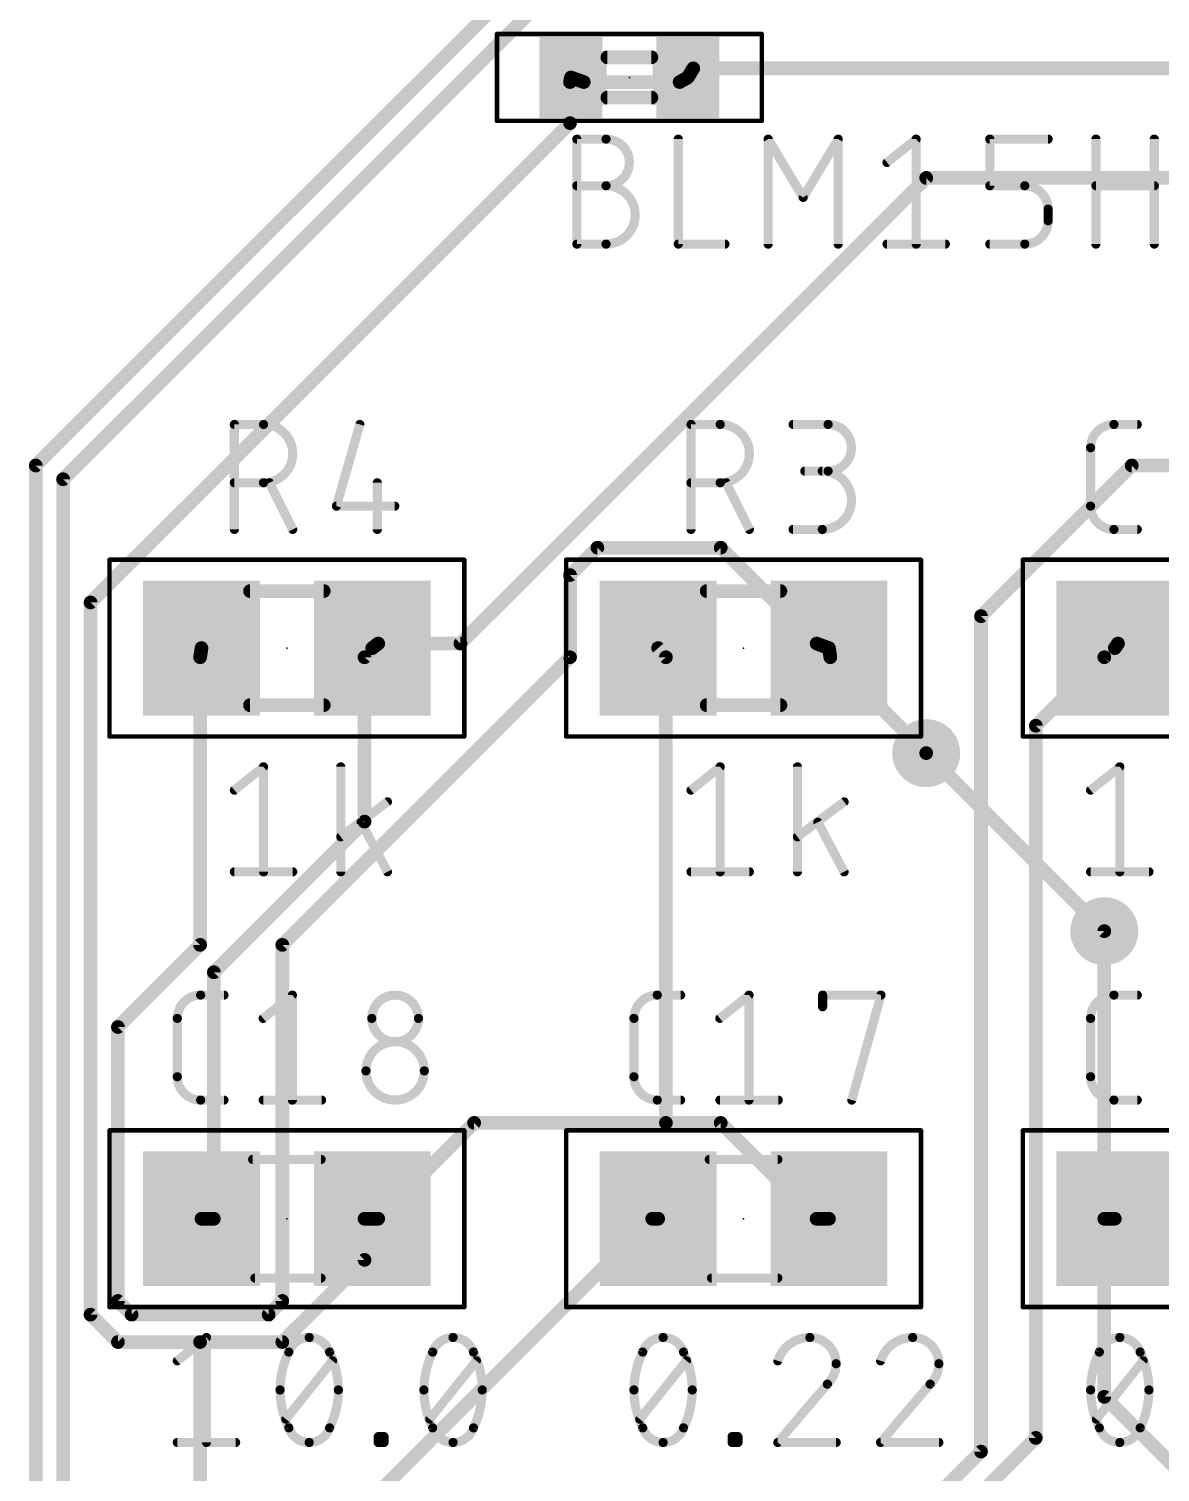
# Model space of a CAD drawing. Extents: x 0 to 100, y 0 to 80.
# Drawn here: x 21.26 to 33.84, y 50.52 to 66.58 of the extents above; entities that cross this region are included whole.
import ezdxf

# ---------------------------------------------------------------- set-up
doc = ezdxf.new("R2010")
doc.units = 0
for name, color, linetype in [('1', 22, 'CONTINUOUS'), ('16', 175, 'CONTINUOUS'), ('18', 82, 'CONTINUOUS'), ('23', 7, 'CONTINUOUS'), ('25', 253, 'CONTINUOUS'), ('27', 253, 'CONTINUOUS'), ('39', 22, 'CONTINUOUS'), ('51', 253, 'CONTINUOUS')]:
    doc.layers.add(name, color=color, linetype=linetype)

# ---------------------------------------------------------------- blocks, each defined once
blk = doc.blocks.new('RECT')
blk.add_solid([(-0.5, -0.5), (0.5, -0.5), (-0.5, 0.5), (0.5, 0.5)])
blk = doc.blocks.new('ROUNDV')
at = {"const_width": 0.5}
blk.add_lwpolyline([(0, -0.25, 1), (0, 0.25, 1), (0, -0.25)], format="xyb", dxfattribs=at)

msp = doc.modelspace()

# ---------------------------------------------------------------- linework, layer by layer
at = {"layer": '1', "const_width": 0.1524}
for points in [[(30.6324, 71.0184), (21.336, 61.722)], [(27.1272, 67.056), (21.6408, 61.5696)], [(28.6512, 66.1416), (28.59, 66.04)], [(42.672, 66.1416), (28.6512, 66.1416)], [(27.2796, 65.9892), (27.29, 66.04)], [(27.2796, 65.532), (27.2796, 65.9892)], [(27.432, 65.9892), (27.29, 66.04)], [(28.4988, 65.9892), (27.432, 65.9892)], [(28.4988, 65.9892), (28.59, 66.04)], [(21.9456, 60.198), (27.2796, 65.532)], [(31.242, 64.9224), (26.0604, 59.7408)], [(43.8912, 64.9224), (31.242, 64.9224)], [(21.336, 61.722), (21.336, 21.1836)], [(31.8516, 60.0456), (33.528, 61.722)], [(33.528, 61.722), (43.2816, 61.722)], [(21.6408, 61.5696), (21.6408, 42.9768)], [(27.5844, 60.8076), (27.2796, 60.5028)], [(28.956, 60.8076), (27.5844, 60.8076)], [(30.0228, 59.7408), (28.956, 60.8076)], [(33.3756, 59.7408), (34.4424, 60.8076)], [(27.2796, 60.5028), (27.2796, 59.5884)], [(21.9456, 52.2732), (21.9456, 60.198)], [(31.8516, 50.7492), (31.8516, 60.0456)], [(23.1648, 59.5884), (23.18, 59.69)], [(24.9936, 59.5884), (25.08, 59.69)], [(25.146, 59.7408), (25.08, 59.69)], [(26.0604, 59.7408), (25.146, 59.7408)], [(28.3464, 59.5884), (28.26, 59.69)], [(30.0228, 59.7408), (30.16, 59.69)], [(30.1752, 59.5884), (30.16, 59.69)], [(33.2232, 59.5884), (33.34, 59.69)], [(33.3756, 59.7408), (33.34, 59.69)], [(23.1648, 56.388), (23.1648, 59.5884)], [(27.2796, 59.5884), (24.0792, 56.388)], [(24.9936, 59.5884), (24.9936, 57.7596)], [(28.3464, 54.4068), (28.3464, 59.5884)], [(30.1752, 59.5884), (31.242, 58.5216)], [(33.2232, 59.5884), (32.4612, 58.8264)], [(32.4612, 58.8264), (32.4612, 50.9016)], [(24.9936, 57.7596), (23.3172, 56.0832)], [(33.2232, 56.5404), (33.2232, 53.34)], [(22.2504, 55.4736), (23.1648, 56.388)], [(24.0792, 56.388), (24.0792, 52.4256)], [(23.3172, 56.0832), (23.3172, 53.34)], [(22.2504, 52.4256), (22.2504, 55.4736)], [(25.146, 53.34), (26.2128, 54.4068)], [(26.2128, 54.4068), (28.3464, 54.4068)], [(28.3464, 54.4068), (28.956, 54.4068)], [(28.956, 54.4068), (30.0228, 53.34)], [(23.3172, 53.34), (23.18, 53.34)], [(24.9936, 53.34), (24.9936, 52.8828)], [(24.9936, 53.34), (25.08, 53.34)], [(25.146, 53.34), (25.08, 53.34)], [(28.194, 53.34), (25.146, 50.292)], [(28.194, 53.34), (28.26, 53.34)], [(30.0228, 53.34), (30.16, 53.34)], [(33.2232, 53.34), (33.34, 53.34)], [(24.9936, 52.8828), (24.0792, 51.9684)], [(22.4028, 52.2732), (22.2504, 52.4256)], [(24.0792, 52.4256), (23.9268, 52.2732)], [(22.2504, 51.9684), (21.9456, 52.2732)], [(23.9268, 52.2732), (22.4028, 52.2732)], [(23.1648, 51.9684), (22.2504, 51.9684)], [(24.0792, 51.9684), (23.1648, 51.9684)], [(23.1648, 51.9684), (23.1648, 43.2816)], [(32.4612, 50.9016), (29.5656, 48.006)], [(26.0604, 44.958), (31.8516, 50.7492)]]:
    msp.add_lwpolyline(points, dxfattribs=at)
at = {"layer": '1', "const_width": 0.0762}
for points in [[(28.6512, 66.1797, 1), (28.6512, 66.1035)], [(28.6838, 66.1219, 1), (28.6186, 66.1613)], [(27.3177, 65.9892, 1), (27.2415, 65.9892)], [(27.2423, 65.9968, 1), (27.3169, 65.9816)], [(27.3028, 66.0759, 1), (27.2772, 66.0041)], [(27.3273, 66.0324, 1), (27.2527, 66.0476)], [(27.432, 66.0273, 1), (27.432, 65.9511)], [(27.4192, 65.9533, 1), (27.4448, 66.0251)], [(28.4803, 66.0225, 1), (28.5173, 65.9559)], [(28.4988, 65.9511, 1), (28.4988, 66.0273)], [(28.5574, 66.0597, 1), (28.6226, 66.0203)], [(28.6085, 66.0067, 1), (28.5715, 66.0733)], [(27.2415, 65.532, 1), (27.3177, 65.532)], [(27.3065, 65.5051, 1), (27.2527, 65.5589)], [(31.242, 64.9605, 1), (31.242, 64.8843)], [(31.2689, 64.8955, 1), (31.2151, 64.9493)], [(21.3741, 61.722, 1), (21.2979, 61.722)], [(21.3091, 61.7489, 1), (21.3629, 61.6951)], [(33.528, 61.7601, 1), (33.528, 61.6839)], [(33.5549, 61.6951, 1), (33.5011, 61.7489)], [(21.6789, 61.5696, 1), (21.6027, 61.5696)], [(21.6139, 61.5965, 1), (21.6677, 61.5427)], [(27.5844, 60.8457, 1), (27.5844, 60.7695)], [(27.6113, 60.7807, 1), (27.5575, 60.8345)], [(28.9829, 60.8345, 1), (28.9291, 60.7807)], [(28.956, 60.7695, 1), (28.956, 60.8457)], [(27.3177, 60.5028, 1), (27.2415, 60.5028)], [(27.2527, 60.5297, 1), (27.3065, 60.4759)], [(21.9837, 60.198, 1), (21.9075, 60.198)], [(21.9187, 60.2249, 1), (21.9725, 60.1711)], [(31.8897, 60.0456, 1), (31.8135, 60.0456)], [(31.8247, 60.0725, 1), (31.8785, 60.0187)], [(23.2177, 59.6844, 1), (23.1423, 59.6956)], [(25.0568, 59.7202, 1), (25.1032, 59.6598)], [(25.109, 59.6653, 1), (25.051, 59.7147)], [(25.146, 59.7789, 1), (25.146, 59.7027)], [(25.1692, 59.7106, 1), (25.1228, 59.771)], [(26.0335, 59.7677, 1), (26.0873, 59.7139)], [(26.0604, 59.7027, 1), (26.0604, 59.7789)], [(28.289, 59.7147, 1), (28.231, 59.6653)], [(30.036, 59.7765, 1), (30.0096, 59.7051)], [(29.9959, 59.7139, 1), (30.0497, 59.7677)], [(30.1977, 59.6956, 1), (30.1223, 59.6844)], [(30.1468, 59.6543, 1), (30.1732, 59.7257)], [(33.3088, 59.7119, 1), (33.3712, 59.6681)], [(33.365, 59.6613, 1), (33.315, 59.7187)], [(33.3487, 59.7677, 1), (33.4025, 59.7139)], [(33.4068, 59.7189, 1), (33.3444, 59.7627)], [(23.2029, 59.5884, 1), (23.1267, 59.5884)], [(23.1271, 59.594, 1), (23.2025, 59.5828)], [(25.0317, 59.5884, 1), (24.9555, 59.5884)], [(24.9646, 59.6131, 1), (25.0226, 59.5637)], [(27.2415, 59.5884, 1), (27.3177, 59.5884)], [(27.3065, 59.5615, 1), (27.2527, 59.6153)], [(28.3845, 59.5884, 1), (28.3083, 59.5884)], [(28.3174, 59.5637, 1), (28.3754, 59.6131)], [(30.2021, 59.6153, 1), (30.1483, 59.5615)], [(30.1375, 59.5828, 1), (30.2129, 59.594)], [(33.1982, 59.6171, 1), (33.2482, 59.5597)], [(33.2501, 59.5615, 1), (33.1963, 59.6153)], [(32.4993, 58.8264, 1), (32.4231, 58.8264)], [(32.4343, 58.8533, 1), (32.4881, 58.7995)], [(31.2151, 58.4947, 1), (31.2689, 58.5485)], [(25.0205, 57.7327, 1), (24.9667, 57.7865)], [(24.9555, 57.7596, 1), (25.0317, 57.7596)], [(33.2613, 56.5404, 1), (33.1851, 56.5404)], [(23.1267, 56.388, 1), (23.2029, 56.388)], [(23.1917, 56.3611, 1), (23.1379, 56.4149)], [(24.1173, 56.388, 1), (24.0411, 56.388)], [(24.0523, 56.4149, 1), (24.1061, 56.3611)], [(23.3553, 56.0832, 1), (23.2791, 56.0832)], [(23.2903, 56.1101, 1), (23.3441, 56.0563)], [(22.2885, 55.4736, 1), (22.2123, 55.4736)], [(22.2235, 55.5005, 1), (22.2773, 55.4467)], [(26.2128, 54.4449, 1), (26.2128, 54.3687)], [(26.2397, 54.3799, 1), (26.1859, 54.4337)], [(28.3464, 54.4449, 1), (28.3464, 54.3687)], [(28.3083, 54.4068, 1), (28.3845, 54.4068)], [(28.3464, 54.3687, 1), (28.3464, 54.4449)], [(28.9829, 54.4337, 1), (28.9291, 54.3799)], [(28.956, 54.3687, 1), (28.956, 54.4449)], [(23.18, 53.3781, 1), (23.18, 53.3019)], [(23.2791, 53.34, 1), (23.3553, 53.34)], [(23.3172, 53.3019, 1), (23.3172, 53.3781)], [(25.0317, 53.34, 1), (24.9555, 53.34)], [(24.9936, 53.3781, 1), (24.9936, 53.3019)], [(25.08, 53.3781, 1), (25.08, 53.3019)], [(25.08, 53.3019, 1), (25.08, 53.3781)], [(25.1191, 53.3669, 1), (25.1729, 53.3131)], [(25.146, 53.3019, 1), (25.146, 53.3781)], [(28.194, 53.3781, 1), (28.194, 53.3019)], [(28.2209, 53.3131, 1), (28.1671, 53.3669)], [(28.26, 53.3019, 1), (28.26, 53.3781)], [(30.0228, 53.3781, 1), (30.0228, 53.3019)], [(29.9959, 53.3131, 1), (30.0497, 53.3669)], [(30.16, 53.3019, 1), (30.16, 53.3781)], [(33.2232, 53.3781, 1), (33.2232, 53.3019)], [(33.1851, 53.34, 1), (33.2613, 53.34)], [(33.34, 53.3019, 1), (33.34, 53.3781)], [(24.9555, 52.8828, 1), (25.0317, 52.8828)], [(25.0205, 52.8559, 1), (24.9667, 52.9097)], [(22.2123, 52.4256, 1), (22.2885, 52.4256)], [(22.2773, 52.4525, 1), (22.2235, 52.3987)], [(24.0411, 52.4256, 1), (24.1173, 52.4256)], [(24.1061, 52.3987, 1), (24.0523, 52.4525)], [(21.9075, 52.2732, 1), (21.9837, 52.2732)], [(21.9725, 52.3001, 1), (21.9187, 52.2463)], [(22.4028, 52.3113, 1), (22.4028, 52.2351)], [(22.3759, 52.2463, 1), (22.4297, 52.3001)], [(23.8999, 52.3001, 1), (23.9537, 52.2463)], [(23.9268, 52.2351, 1), (23.9268, 52.3113)], [(22.2504, 52.0065, 1), (22.2504, 51.9303)], [(23.1648, 52.0065, 1), (23.1648, 51.9303)], [(23.2029, 51.9684, 1), (23.1267, 51.9684)], [(23.1648, 51.9303, 1), (23.1648, 52.0065)], [(24.0792, 51.9303, 1), (24.0792, 52.0065)], [(22.2235, 51.9415, 1), (22.2773, 51.9953)], [(24.0523, 51.9953, 1), (24.1061, 51.9415)], [(32.4231, 50.9016, 1), (32.4993, 50.9016)], [(32.4881, 50.8747, 1), (32.4343, 50.9285)], [(31.8135, 50.7492, 1), (31.8897, 50.7492)], [(31.8785, 50.7223, 1), (31.8247, 50.7761)]]:
    msp.add_lwpolyline(points, format="xyb", dxfattribs=at)
at = {"layer": '16', "const_width": 0.1524}
for points in [[(31.242, 58.5216), (33.2232, 56.5404)], [(33.2232, 56.5404), (33.2232, 51.3588)], [(33.2232, 51.3588), (41.4528, 43.1292)]]:
    msp.add_lwpolyline(points, dxfattribs=at)
at = {"layer": '16', "const_width": 0.0762}
for points in [[(31.2689, 58.5485, 1), (31.2151, 58.4947)], [(33.2613, 56.5404, 1), (33.1851, 56.5404)], [(33.1963, 56.5135, 1), (33.2501, 56.5673)], [(33.1851, 51.3588, 1), (33.2613, 51.3588)], [(33.2501, 51.3857, 1), (33.1963, 51.3319)]]:
    msp.add_lwpolyline(points, format="xyb", dxfattribs=at)
at = {"layer": '23'}
for p in [(27.94, 66.04), (24.13, 59.69), (29.21, 59.69), (24.13, 53.34), (29.21, 53.34)]:
    msp.add_point(p, dxfattribs=at)
at = {"layer": '25', "const_width": 0.1016}
for points in [[(23.5458, 61.0108), (23.5458, 62.1792)], [(23.5458, 62.1792), (23.8704, 62.1792)], [(24.9411, 62.1792), (24.6814, 61.2704)], [(28.6258, 61.0108), (28.6258, 62.1792)], [(28.6258, 62.1792), (28.9504, 62.1792)], [(29.7614, 62.1792), (30.1509, 62.1792)], [(33.3304, 62.1792), (33.5901, 62.1792)], [(33.0708, 61.2704), (33.0708, 61.9196)], [(30.1509, 61.6599), (29.8913, 61.6599)], [(23.8704, 61.5301), (23.5458, 61.5301)], [(24.1949, 61.0108), (23.9353, 61.5301)], [(25.1358, 61.5301), (25.1358, 61.0108)], [(28.9504, 61.5301), (28.6258, 61.5301)], [(29.2749, 61.0108), (29.0153, 61.5301)], [(24.6814, 61.2704), (25.3305, 61.2704)], [(29.7614, 61.0108), (30.086, 61.0108)], [(33.5901, 61.0108), (33.3304, 61.0108)], [(23.1704, 55.8292), (23.4301, 55.8292)], [(23.8666, 55.5696), (24.1912, 55.8292)], [(24.1912, 55.8292), (24.1912, 54.6608)], [(28.2504, 55.8292), (28.5101, 55.8292)], [(28.9466, 55.5696), (29.2712, 55.8292)], [(29.2712, 55.8292), (29.2712, 54.6608)], [(30.0896, 55.6994), (30.0896, 55.8292)], [(30.0896, 55.8292), (30.7387, 55.8292)], [(30.7387, 55.8292), (30.4142, 54.6608)], [(33.3304, 55.8292), (33.5901, 55.8292)], [(22.9108, 54.9204), (22.9108, 55.5696)], [(27.9908, 54.9204), (27.9908, 55.5696)], [(33.0708, 54.9204), (33.0708, 55.5696)], [(23.4301, 54.6608), (23.1704, 54.6608)], [(23.8666, 54.6608), (24.5157, 54.6608)], [(28.5101, 54.6608), (28.2504, 54.6608)], [(28.9466, 54.6608), (29.5957, 54.6608)], [(33.5901, 54.6608), (33.3304, 54.6608)]]:
    msp.add_lwpolyline(points, dxfattribs=at)
at = {"layer": '25'}
for points, const_width in [([(23.5712, 62.1792, 1), (23.5204, 62.1792)], 0.0508), ([(23.5458, 62.2046, 1), (23.5458, 62.1538)], 0.0508), ([(23.8704, 61.5301, 1), (23.8704, 62.1792)], 0.1016), ([(23.8704, 62.2046, 1), (23.8704, 62.1538)], 0.0508), ([(23.8704, 62.1538, 1), (23.8704, 62.2046)], 0.0508), ([(24.9655, 62.1722, 1), (24.9167, 62.1862)], 0.0508), ([(28.6512, 62.1792, 1), (28.6004, 62.1792)], 0.0508), ([(28.6258, 62.2046, 1), (28.6258, 62.1538)], 0.0508), ([(28.9504, 61.5301, 1), (28.9504, 62.1792)], 0.1016), ([(28.9504, 62.2046, 1), (28.9504, 62.1538)], 0.0508), ([(28.9504, 62.1538, 1), (28.9504, 62.2046)], 0.0508), ([(29.7614, 62.2046, 1), (29.7614, 62.1538)], 0.0508), ([(30.1509, 61.6599, 1), (30.1509, 62.1792)], 0.1016), ([(30.1509, 62.2046, 1), (30.1509, 62.1538)], 0.0508), ([(30.1509, 62.1538, 1), (30.1509, 62.2046)], 0.0508), ([(33.3304, 62.1792, 0.4142), (33.0708, 61.9196)], 0.1016), ([(33.3304, 62.2046, 1), (33.3304, 62.1538)], 0.0508), ([(33.3304, 62.1538, 1), (33.3304, 62.2046)], 0.0508), ([(33.5901, 62.1538, 1), (33.5901, 62.2046)], 0.0508), ([(33.0962, 61.9196, 1), (33.0454, 61.9196)], 0.0508), ([(33.0454, 61.9196, 1), (33.0962, 61.9196)], 0.0508), ([(29.8913, 61.6853, 1), (29.8913, 61.6345)], 0.0508), ([(30.086, 61.0108, 1), (30.086, 61.6599)], 0.1016), ([(30.086, 61.6853, 1), (30.086, 61.6345)], 0.0508), ([(30.1509, 61.6853, 1), (30.1509, 61.6345)], 0.0508), ([(30.1509, 61.6345, 1), (30.1509, 61.6853)], 0.0508), ([(23.5458, 61.5555, 1), (23.5458, 61.5047)], 0.0508), ([(23.8704, 61.5555, 1), (23.8704, 61.5047)], 0.0508), ([(23.8704, 61.5047, 1), (23.8704, 61.5555)], 0.0508), ([(23.958, 61.5414, 1), (23.9125, 61.5187)], 0.0508), ([(25.1612, 61.5301, 1), (25.1104, 61.5301)], 0.0508), ([(28.6258, 61.5555, 1), (28.6258, 61.5047)], 0.0508), ([(28.9504, 61.5555, 1), (28.9504, 61.5047)], 0.0508), ([(28.9504, 61.5047, 1), (28.9504, 61.5555)], 0.0508), ([(29.038, 61.5414, 1), (28.9925, 61.5187)], 0.0508), ([(24.6814, 61.2958, 1), (24.6814, 61.245)], 0.0508), ([(24.657, 61.2774, 1), (24.7059, 61.2635)], 0.0508), ([(25.3305, 61.245, 1), (25.3305, 61.2958)], 0.0508), ([(33.0708, 61.2704, 0.4142), (33.3304, 61.0108)], 0.1016), ([(33.0962, 61.2704, 1), (33.0454, 61.2704)], 0.0508), ([(33.0454, 61.2704, 1), (33.0962, 61.2704)], 0.0508), ([(23.5204, 61.0108, 1), (23.5712, 61.0108)], 0.0508), ([(24.1722, 60.9994, 1), (24.2176, 61.0222)], 0.0508), ([(25.1104, 61.0108, 1), (25.1612, 61.0108)], 0.0508), ([(28.6004, 61.0108, 1), (28.6512, 61.0108)], 0.0508), ([(29.2522, 60.9994, 1), (29.2976, 61.0222)], 0.0508), ([(29.7614, 61.0362, 1), (29.7614, 60.9854)], 0.0508), ([(30.086, 61.0362, 1), (30.086, 60.9854)], 0.0508), ([(30.086, 60.9854, 1), (30.086, 61.0362)], 0.0508), ([(33.3304, 61.0362, 1), (33.3304, 60.9854)], 0.0508), ([(33.3304, 60.9854, 1), (33.3304, 61.0362)], 0.0508), ([(33.5901, 60.9854, 1), (33.5901, 61.0362)], 0.0508), ([(23.1704, 55.8292, 0.4142), (22.9108, 55.5696)], 0.1016), ([(23.1704, 55.8546, 1), (23.1704, 55.8038)], 0.0508), ([(23.1704, 55.8038, 1), (23.1704, 55.8546)], 0.0508), ([(23.4301, 55.8038, 1), (23.4301, 55.8546)], 0.0508), ([(24.2166, 55.8292, 1), (24.1658, 55.8292)], 0.0508), ([(24.207, 55.8094, 1), (24.1753, 55.849)], 0.0508), ([(25.5938, 55.5696, 1), (25.0745, 55.5696)], 0.1016), ([(28.2504, 55.8292, 0.4142), (27.9908, 55.5696)], 0.1016), ([(28.2504, 55.8546, 1), (28.2504, 55.8038)], 0.0508), ([(28.2504, 55.8038, 1), (28.2504, 55.8546)], 0.0508), ([(28.5101, 55.8038, 1), (28.5101, 55.8546)], 0.0508), ([(29.2966, 55.8292, 1), (29.2458, 55.8292)], 0.0508), ([(29.287, 55.8094, 1), (29.2553, 55.849)], 0.0508), ([(30.115, 55.8292, 1), (30.0642, 55.8292)], 0.0508), ([(30.0896, 55.8546, 1), (30.0896, 55.8038)], 0.0508), ([(30.7632, 55.8224, 1), (30.7143, 55.836)], 0.0508), ([(30.7387, 55.8038, 1), (30.7387, 55.8546)], 0.0508), ([(33.3304, 55.8292, 0.4142), (33.0708, 55.5696)], 0.1016), ([(33.3304, 55.8546, 1), (33.3304, 55.8038)], 0.0508), ([(33.3304, 55.8038, 1), (33.3304, 55.8546)], 0.0508), ([(33.5901, 55.8038, 1), (33.5901, 55.8546)], 0.0508), ([(22.9362, 55.5696, 1), (22.8854, 55.5696)], 0.0508), ([(22.8854, 55.5696, 1), (22.9362, 55.5696)], 0.0508), ([(23.8508, 55.5894, 1), (23.8825, 55.5497)], 0.0508), ([(25.0745, 55.5696, 1), (25.5938, 55.5696)], 0.1016), ([(25.0999, 55.5696, 1), (25.0491, 55.5696)], 0.0508), ([(25.0491, 55.5696, 1), (25.0999, 55.5696)], 0.0508), ([(25.6192, 55.5696, 1), (25.5684, 55.5696)], 0.0508), ([(25.5684, 55.5696, 1), (25.6192, 55.5696)], 0.0508), ([(28.0162, 55.5696, 1), (27.9654, 55.5696)], 0.0508), ([(27.9654, 55.5696, 1), (28.0162, 55.5696)], 0.0508), ([(28.9308, 55.5894, 1), (28.9625, 55.5497)], 0.0508), ([(30.0642, 55.6994, 1), (30.115, 55.6994)], 0.0508), ([(33.0962, 55.5696, 1), (33.0454, 55.5696)], 0.0508), ([(33.0454, 55.5696, 1), (33.0962, 55.5696)], 0.0508), ([(25.6587, 54.9854, 1), (25.0096, 54.9854)], 0.1016), ([(22.9108, 54.9204, 0.4142), (23.1704, 54.6608)], 0.1016), ([(22.9362, 54.9204, 1), (22.8854, 54.9204)], 0.0508), ([(22.8854, 54.9204, 1), (22.9362, 54.9204)], 0.0508), ([(25.0096, 54.9854, 1), (25.6587, 54.9854)], 0.1016), ([(25.035, 54.9854, 1), (24.9842, 54.9854)], 0.0508), ([(24.9842, 54.9854, 1), (25.035, 54.9854)], 0.0508), ([(25.6841, 54.9854, 1), (25.6333, 54.9854)], 0.0508), ([(25.6333, 54.9854, 1), (25.6841, 54.9854)], 0.0508), ([(27.9908, 54.9204, 0.4142), (28.2504, 54.6608)], 0.1016), ([(28.0162, 54.9204, 1), (27.9654, 54.9204)], 0.0508), ([(27.9654, 54.9204, 1), (28.0162, 54.9204)], 0.0508), ([(33.0708, 54.9204, 0.4142), (33.3304, 54.6608)], 0.1016), ([(33.0962, 54.9204, 1), (33.0454, 54.9204)], 0.0508), ([(33.0454, 54.9204, 1), (33.0962, 54.9204)], 0.0508), ([(23.1704, 54.6862, 1), (23.1704, 54.6354)], 0.0508), ([(23.1704, 54.6354, 1), (23.1704, 54.6862)], 0.0508), ([(23.4301, 54.6354, 1), (23.4301, 54.6862)], 0.0508), ([(23.8666, 54.6862, 1), (23.8666, 54.6354)], 0.0508), ([(24.1658, 54.6608, 1), (24.2166, 54.6608)], 0.0508), ([(24.5157, 54.6354, 1), (24.5157, 54.6862)], 0.0508), ([(28.2504, 54.6862, 1), (28.2504, 54.6354)], 0.0508), ([(28.2504, 54.6354, 1), (28.2504, 54.6862)], 0.0508), ([(28.5101, 54.6354, 1), (28.5101, 54.6862)], 0.0508), ([(28.9466, 54.6862, 1), (28.9466, 54.6354)], 0.0508), ([(29.2458, 54.6608, 1), (29.2966, 54.6608)], 0.0508), ([(29.5957, 54.6354, 1), (29.5957, 54.6862)], 0.0508), ([(30.3897, 54.6676, 1), (30.4386, 54.654)], 0.0508), ([(33.3304, 54.6862, 1), (33.3304, 54.6354)], 0.0508), ([(33.3304, 54.6354, 1), (33.3304, 54.6862)], 0.0508), ([(33.5901, 54.6354, 1), (33.5901, 54.6862)], 0.0508)]:
    msp.add_lwpolyline(points, format="xyb", dxfattribs=dict(at, const_width=const_width))
at = {"layer": '27', "const_width": 0.1016}
for points in [[(27.3558, 64.1858), (27.3558, 65.3542)], [(27.3558, 65.3542), (27.6804, 65.3542)], [(28.4841, 65.3542), (28.4841, 64.1858)], [(29.4838, 64.1858), (29.4838, 65.3542)], [(29.4838, 65.3542), (29.8732, 64.7051)], [(29.8732, 64.7051), (30.2627, 65.3542)], [(30.2627, 65.3542), (30.2627, 64.1858)], [(30.806, 65.0946), (31.1305, 65.3542)], [(31.1305, 65.3542), (31.1305, 64.1858)], [(31.949, 64.8349), (31.949, 65.3542)], [(31.949, 65.3542), (32.5981, 65.3542)], [(33.1301, 64.1858), (33.1301, 65.3542)], [(33.7792, 65.3542), (33.7792, 64.1858)], [(27.3558, 64.8349), (27.6804, 64.8349)], [(32.3384, 64.8349), (31.949, 64.8349)], [(33.1301, 64.8349), (33.7792, 64.8349)], [(32.5981, 64.4454), (32.5981, 64.5753)], [(27.6804, 64.1858), (27.3558, 64.1858)], [(28.4841, 64.1858), (29.0034, 64.1858)], [(30.806, 64.1858), (31.4551, 64.1858)], [(31.949, 64.1858), (32.3384, 64.1858)], [(23.5458, 58.1096), (23.8704, 58.3692)], [(23.8704, 58.3692), (23.8704, 57.2008)], [(24.7292, 57.2008), (24.7292, 58.3692)], [(28.6258, 58.1096), (28.9504, 58.3692)], [(28.9504, 58.3692), (28.9504, 57.2008)], [(29.8092, 57.2008), (29.8092, 58.3692)], [(33.0708, 58.1096), (33.3954, 58.3692)], [(33.3954, 58.3692), (33.3954, 57.2008)], [(25.2484, 57.9797), (24.7292, 57.5903)], [(30.3284, 57.9797), (29.8092, 57.5903)], [(25.2484, 57.2008), (24.9563, 57.7525)], [(30.3284, 57.2008), (30.0363, 57.7525)], [(23.5458, 57.2008), (24.1949, 57.2008)], [(28.6258, 57.2008), (29.2749, 57.2008)], [(33.0708, 57.2008), (33.7199, 57.2008)], [(22.9108, 51.7596), (23.2354, 52.0192)], [(23.2354, 52.0192), (23.2354, 50.8508)], [(24.1187, 51.1104), (24.638, 51.7596)], [(25.7189, 51.1104), (26.2382, 51.7596)], [(28.0557, 51.1104), (28.575, 51.7596)], [(33.1357, 51.1104), (33.655, 51.7596)], [(30.1427, 51.4999), (29.591, 50.8508)], [(31.2857, 51.4999), (30.734, 50.8508)], [(25.146, 50.8508), (25.146, 50.9157)], [(25.146, 50.9157), (25.2109, 50.9157)], [(25.2109, 50.9157), (25.2109, 50.8508)], [(29.083, 50.8508), (29.083, 50.9157)], [(29.083, 50.9157), (29.1479, 50.9157)], [(29.1479, 50.9157), (29.1479, 50.8508)], [(22.9108, 50.8508), (23.5599, 50.8508)], [(25.2109, 50.8508), (25.146, 50.8508)], [(29.1479, 50.8508), (29.083, 50.8508)], [(29.591, 50.8508), (30.2401, 50.8508)], [(30.734, 50.8508), (31.3831, 50.8508)]]:
    msp.add_lwpolyline(points, dxfattribs=at)
at = {"layer": '27'}
for points, const_width in [([(27.3812, 65.3542, 1), (27.3304, 65.3542)], 0.0508), ([(27.3558, 65.3796, 1), (27.3558, 65.3288)], 0.0508), ([(27.6804, 64.8349, 1), (27.6804, 65.3542)], 0.1016), ([(27.6804, 65.3796, 1), (27.6804, 65.3288)], 0.0508), ([(27.6804, 65.3288, 1), (27.6804, 65.3796)], 0.0508), ([(28.5095, 65.3542, 1), (28.4587, 65.3542)], 0.0508), ([(29.5092, 65.3542, 1), (29.4584, 65.3542)], 0.0508), ([(29.5055, 65.3673, 1), (29.462, 65.3411)], 0.0508), ([(30.2881, 65.3542, 1), (30.2373, 65.3542)], 0.0508), ([(30.2845, 65.3411, 1), (30.2409, 65.3673)], 0.0508), ([(31.1559, 65.3542, 1), (31.1051, 65.3542)], 0.0508), ([(31.1464, 65.3344, 1), (31.1146, 65.374)], 0.0508), ([(31.9744, 65.3542, 1), (31.9236, 65.3542)], 0.0508), ([(31.949, 65.3796, 1), (31.949, 65.3288)], 0.0508), ([(32.5981, 65.3288, 1), (32.5981, 65.3796)], 0.0508), ([(33.1555, 65.3542, 1), (33.1047, 65.3542)], 0.0508), ([(33.8046, 65.3542, 1), (33.7538, 65.3542)], 0.0508), ([(30.7901, 65.1144, 1), (30.8218, 65.0747)], 0.0508), ([(27.3558, 64.8603, 1), (27.3558, 64.8095)], 0.0508), ([(27.6804, 64.1858, 1), (27.6804, 64.8349)], 0.1016), ([(27.6804, 64.8603, 1), (27.6804, 64.8095)], 0.0508), ([(27.6804, 64.8603, 1), (27.6804, 64.8095)], 0.0508), ([(27.6804, 64.8095, 1), (27.6804, 64.8603)], 0.0508), ([(31.949, 64.8603, 1), (31.949, 64.8095)], 0.0508), ([(32.5981, 64.5753, 0.4142), (32.3384, 64.8349)], 0.1016), ([(32.3384, 64.8603, 1), (32.3384, 64.8095)], 0.0508), ([(32.3384, 64.8095, 1), (32.3384, 64.8603)], 0.0508), ([(33.1301, 64.8603, 1), (33.1301, 64.8095)], 0.0508), ([(33.7792, 64.8095, 1), (33.7792, 64.8603)], 0.0508), ([(29.8514, 64.7182, 1), (29.895, 64.692)], 0.0508), ([(29.8514, 64.692, 1), (29.895, 64.7182)], 0.0508), ([(31.9236, 64.8349, 1), (31.9744, 64.8349)], 0.0508), ([(32.6235, 64.5753, 1), (32.5727, 64.5753)], 0.0508), ([(32.5727, 64.5753, 1), (32.6235, 64.5753)], 0.0508), ([(32.3384, 64.1858, 0.4142), (32.5981, 64.4454)], 0.1016), ([(32.6235, 64.4454, 1), (32.5727, 64.4454)], 0.0508), ([(32.5727, 64.4454, 1), (32.6235, 64.4454)], 0.0508), ([(27.3558, 64.2112, 1), (27.3558, 64.1604)], 0.0508), ([(27.3304, 64.1858, 1), (27.3812, 64.1858)], 0.0508), ([(27.6804, 64.2112, 1), (27.6804, 64.1604)], 0.0508), ([(27.6804, 64.1604, 1), (27.6804, 64.2112)], 0.0508), ([(28.4841, 64.2112, 1), (28.4841, 64.1604)], 0.0508), ([(28.4587, 64.1858, 1), (28.5095, 64.1858)], 0.0508), ([(29.0034, 64.1604, 1), (29.0034, 64.2112)], 0.0508), ([(29.4584, 64.1858, 1), (29.5092, 64.1858)], 0.0508), ([(30.2373, 64.1858, 1), (30.2881, 64.1858)], 0.0508), ([(30.806, 64.2112, 1), (30.806, 64.1604)], 0.0508), ([(31.1051, 64.1858, 1), (31.1559, 64.1858)], 0.0508), ([(31.4551, 64.1604, 1), (31.4551, 64.2112)], 0.0508), ([(31.949, 64.2112, 1), (31.949, 64.1604)], 0.0508), ([(32.3384, 64.2112, 1), (32.3384, 64.1604)], 0.0508), ([(32.3384, 64.1604, 1), (32.3384, 64.2112)], 0.0508), ([(33.1047, 64.1858, 1), (33.1555, 64.1858)], 0.0508), ([(33.7538, 64.1858, 1), (33.8046, 64.1858)], 0.0508), ([(23.8958, 58.3692, 1), (23.845, 58.3692)], 0.0508), ([(23.8862, 58.3494, 1), (23.8545, 58.389)], 0.0508), ([(24.7546, 58.3692, 1), (24.7038, 58.3692)], 0.0508), ([(28.9758, 58.3692, 1), (28.925, 58.3692)], 0.0508), ([(28.9662, 58.3494, 1), (28.9345, 58.389)], 0.0508), ([(29.8346, 58.3692, 1), (29.7838, 58.3692)], 0.0508), ([(33.4208, 58.3692, 1), (33.37, 58.3692)], 0.0508), ([(33.4112, 58.3494, 1), (33.3795, 58.389)], 0.0508), ([(23.5299, 58.1294, 1), (23.5617, 58.0897)], 0.0508), ([(28.6099, 58.1294, 1), (28.6417, 58.0897)], 0.0508), ([(33.0549, 58.1294, 1), (33.0867, 58.0897)], 0.0508), ([(25.2637, 57.9594, 1), (25.2332, 58.0001)], 0.0508), ([(30.3437, 57.9594, 1), (30.3132, 58.0001)], 0.0508), ([(24.9788, 57.7644, 1), (24.9339, 57.7407)], 0.0508), ([(30.0588, 57.7644, 1), (30.0139, 57.7407)], 0.0508), ([(24.7139, 57.6106, 1), (24.7444, 57.5699)], 0.0508), ([(29.7939, 57.6106, 1), (29.8244, 57.5699)], 0.0508), ([(23.5458, 57.2262, 1), (23.5458, 57.1754)], 0.0508), ([(23.845, 57.2008, 1), (23.8958, 57.2008)], 0.0508), ([(24.1949, 57.1754, 1), (24.1949, 57.2262)], 0.0508), ([(24.7038, 57.2008, 1), (24.7546, 57.2008)], 0.0508), ([(25.226, 57.1889, 1), (25.2709, 57.2127)], 0.0508), ([(28.6258, 57.2262, 1), (28.6258, 57.1754)], 0.0508), ([(28.925, 57.2008, 1), (28.9758, 57.2008)], 0.0508), ([(29.2749, 57.1754, 1), (29.2749, 57.2262)], 0.0508), ([(29.7838, 57.2008, 1), (29.8346, 57.2008)], 0.0508), ([(30.306, 57.1889, 1), (30.3509, 57.2127)], 0.0508), ([(33.0708, 57.2262, 1), (33.0708, 57.1754)], 0.0508), ([(33.37, 57.2008, 1), (33.4208, 57.2008)], 0.0508), ([(33.7199, 57.1754, 1), (33.7199, 57.2262)], 0.0508), ([(23.2608, 52.0192, 1), (23.21, 52.0192)], 0.0508), ([(23.2512, 51.9994, 1), (23.2195, 52.039)], 0.0508), ([(24.3784, 52.0192, 0.3205), (24.1512, 51.8569)], 0.1016), ([(24.3783, 52.0446, 1), (24.3784, 51.9938)], 0.0508), ([(24.6055, 51.8569, 0.3205), (24.3784, 52.0192)], 0.1016), ([(24.3783, 51.9938, 1), (24.3784, 52.0446)], 0.0508), ([(25.9785, 52.0192, 0.3205), (25.7514, 51.8569)], 0.1016), ([(26.2057, 51.8569, 0.3205), (25.9785, 52.0192)], 0.1016), ([(25.9785, 52.0446, 1), (25.9785, 51.9938)], 0.0508), ([(25.9785, 51.9938, 1), (25.9785, 52.0446)], 0.0508), ([(28.3154, 52.0192, 0.3205), (28.0882, 51.8569)], 0.1016), ([(28.5425, 51.8569, 0.3205), (28.3154, 52.0192)], 0.1016), ([(28.3154, 52.0446, 1), (28.3154, 51.9938)], 0.0508), ([(28.3154, 51.9938, 1), (28.3154, 52.0446)], 0.0508), ([(29.948, 52.0192, 0.3252), (29.591, 51.7596)], 0.1016), ([(30.2401, 51.7271, 0.4142), (29.948, 52.0192)], 0.1016), ([(29.948, 52.0446, 1), (29.948, 51.9938)], 0.0508), ([(29.948, 51.9938, 1), (29.948, 52.0446)], 0.0508), ([(31.091, 52.0192, 0.3252), (30.734, 51.7596)], 0.1016), ([(31.3831, 51.7271, 0.4142), (31.091, 52.0192)], 0.1016), ([(31.091, 52.0446, 1), (31.091, 51.9938)], 0.0508), ([(31.091, 51.9938, 1), (31.091, 52.0446)], 0.0508), ([(33.3954, 52.0192, 0.3205), (33.1682, 51.8569)], 0.1016), ([(33.6225, 51.8569, 0.3205), (33.3954, 52.0192)], 0.1016), ([(33.3954, 52.0446, 1), (33.3954, 51.9938)], 0.0508), ([(33.3954, 51.9938, 1), (33.3954, 52.0446)], 0.0508), ([(24.1512, 51.8569, 0.1139), (24.0538, 51.435)], 0.1016), ([(24.1271, 51.8652, 1), (24.1752, 51.8487)], 0.0508), ([(24.174, 51.8458, 1), (24.1283, 51.8681)], 0.0508), ([(24.6284, 51.8681, 1), (24.5827, 51.8458)], 0.0508), ([(24.7029, 51.435, 0.1139), (24.6055, 51.8569)], 0.1016), ([(24.5815, 51.8487, 1), (24.6296, 51.8652)], 0.0508), ([(25.7514, 51.8569, 0.1139), (25.654, 51.435)], 0.1016), ([(25.7273, 51.8652, 1), (25.7754, 51.8487)], 0.0508), ([(25.7742, 51.8458, 1), (25.7285, 51.8681)], 0.0508), ([(26.2286, 51.8681, 1), (26.1829, 51.8458)], 0.0508), ([(26.3031, 51.435, 0.1139), (26.2057, 51.8569)], 0.1016), ([(26.1817, 51.8487, 1), (26.2298, 51.8652)], 0.0508), ([(28.0882, 51.8569, 0.1139), (27.9908, 51.435)], 0.1016), ([(28.0641, 51.8652, 1), (28.1122, 51.8487)], 0.0508), ([(28.111, 51.8458, 1), (28.0653, 51.8681)], 0.0508), ([(28.5654, 51.8681, 1), (28.5197, 51.8458)], 0.0508), ([(28.6399, 51.435, 0.1139), (28.5425, 51.8569)], 0.1016), ([(28.5185, 51.8487, 1), (28.5666, 51.8652)], 0.0508), ([(33.1682, 51.8569, 0.1139), (33.0708, 51.435)], 0.1016), ([(33.1441, 51.8652, 1), (33.1922, 51.8487)], 0.0508), ([(33.191, 51.8458, 1), (33.1453, 51.8681)], 0.0508), ([(33.6454, 51.8681, 1), (33.5997, 51.8458)], 0.0508), ([(33.7199, 51.435, 0.1139), (33.6225, 51.8569)], 0.1016), ([(33.5985, 51.8487, 1), (33.6466, 51.8652)], 0.0508), ([(22.8949, 51.7794, 1), (22.9267, 51.7397)], 0.0508), ([(24.6578, 51.7437, 1), (24.6182, 51.7754)], 0.0508), ([(26.258, 51.7437, 1), (26.2184, 51.7754)], 0.0508), ([(28.5948, 51.7437, 1), (28.5552, 51.7754)], 0.0508), ([(29.5668, 51.7674, 1), (29.6152, 51.7517)], 0.0508), ([(30.1427, 51.4999, 0.2053), (30.2401, 51.7271)], 0.1016), ([(30.2655, 51.7271, 1), (30.2147, 51.7271)], 0.0508), ([(30.2147, 51.7271, 1), (30.2655, 51.7271)], 0.0508), ([(30.7098, 51.7674, 1), (30.7582, 51.7517)], 0.0508), ([(31.2857, 51.4999, 0.2053), (31.3831, 51.7271)], 0.1016), ([(31.4085, 51.7271, 1), (31.3577, 51.7271)], 0.0508), ([(31.3577, 51.7271, 1), (31.4085, 51.7271)], 0.0508), ([(33.6748, 51.7437, 1), (33.6352, 51.7754)], 0.0508), ([(24.0538, 51.435, 0.1139), (24.1512, 51.0131)], 0.1016), ([(24.0792, 51.435, 1), (24.0284, 51.435)], 0.0508), ([(24.0284, 51.435, 1), (24.0792, 51.435)], 0.0508), ([(24.6055, 51.0131, 0.1139), (24.7029, 51.435)], 0.1016), ([(24.7283, 51.435, 1), (24.6775, 51.435)], 0.0508), ([(24.6775, 51.435, 1), (24.7283, 51.435)], 0.0508), ([(25.654, 51.435, 0.1139), (25.7514, 51.0131)], 0.1016), ([(25.6794, 51.435, 1), (25.6286, 51.435)], 0.0508), ([(25.6286, 51.435, 1), (25.6794, 51.435)], 0.0508), ([(26.2057, 51.0131, 0.1139), (26.3031, 51.435)], 0.1016), ([(26.3285, 51.435, 1), (26.2777, 51.435)], 0.0508), ([(26.2777, 51.435, 1), (26.3285, 51.435)], 0.0508), ([(27.9908, 51.435, 0.1139), (28.0882, 51.0131)], 0.1016), ([(28.0162, 51.435, 1), (27.9654, 51.435)], 0.0508), ([(27.9654, 51.435, 1), (28.0162, 51.435)], 0.0508), ([(28.5425, 51.0131, 0.1139), (28.6399, 51.435)], 0.1016), ([(28.6653, 51.435, 1), (28.6145, 51.435)], 0.0508), ([(28.6145, 51.435, 1), (28.6653, 51.435)], 0.0508), ([(30.1252, 51.5183, 1), (30.1603, 51.4815)], 0.0508), ([(30.1621, 51.4835, 1), (30.1234, 51.5164)], 0.0508), ([(31.2682, 51.5183, 1), (31.3033, 51.4815)], 0.0508), ([(31.3051, 51.4835, 1), (31.2664, 51.5164)], 0.0508), ([(33.0708, 51.435, 0.1139), (33.1682, 51.0131)], 0.1016), ([(33.0962, 51.435, 1), (33.0454, 51.435)], 0.0508), ([(33.0454, 51.435, 1), (33.0962, 51.435)], 0.0508), ([(33.6225, 51.0131, 0.1139), (33.7199, 51.435)], 0.1016), ([(33.7453, 51.435, 1), (33.6945, 51.435)], 0.0508), ([(33.6945, 51.435, 1), (33.7453, 51.435)], 0.0508), ([(24.0989, 51.1263, 1), (24.1385, 51.0946)], 0.0508), ([(25.6991, 51.1263, 1), (25.7387, 51.0946)], 0.0508), ([(28.0359, 51.1263, 1), (28.0755, 51.0946)], 0.0508), ([(33.1159, 51.1263, 1), (33.1555, 51.0946)], 0.0508), ([(24.1752, 51.0213, 1), (24.1271, 51.0048)], 0.0508), ([(24.1512, 51.0131, 0.3205), (24.3784, 50.8508)], 0.1016), ([(24.1283, 51.0019, 1), (24.174, 51.0242)], 0.0508), ([(24.3784, 50.8508, 0.3205), (24.6055, 51.0131)], 0.1016), ([(24.5827, 51.0242, 1), (24.6284, 51.0019)], 0.0508), ([(24.6296, 51.0048, 1), (24.5815, 51.0213)], 0.0508), ([(25.1714, 50.9157, 1), (25.1206, 50.9157)], 0.0508), ([(25.146, 50.9411, 1), (25.146, 50.8903)], 0.0508), ([(25.2363, 50.9157, 1), (25.1855, 50.9157)], 0.0508), ([(25.2109, 50.8903, 1), (25.2109, 50.9411)], 0.0508), ([(25.7754, 51.0213, 1), (25.7273, 51.0048)], 0.0508), ([(25.7514, 51.0131, 0.3205), (25.9785, 50.8508)], 0.1016), ([(25.7285, 51.0019, 1), (25.7742, 51.0242)], 0.0508), ([(25.9785, 50.8508, 0.3205), (26.2057, 51.0131)], 0.1016), ([(26.1829, 51.0242, 1), (26.2286, 51.0019)], 0.0508), ([(26.2298, 51.0048, 1), (26.1817, 51.0213)], 0.0508), ([(28.1122, 51.0213, 1), (28.0641, 51.0048)], 0.0508), ([(28.0882, 51.0131, 0.3205), (28.3154, 50.8508)], 0.1016), ([(28.0653, 51.0019, 1), (28.111, 51.0242)], 0.0508), ([(28.3154, 50.8508, 0.3205), (28.5425, 51.0131)], 0.1016), ([(28.5197, 51.0242, 1), (28.5654, 51.0019)], 0.0508), ([(28.5666, 51.0048, 1), (28.5185, 51.0213)], 0.0508), ([(29.1084, 50.9157, 1), (29.0576, 50.9157)], 0.0508), ([(29.083, 50.9411, 1), (29.083, 50.8903)], 0.0508), ([(29.1733, 50.9157, 1), (29.1225, 50.9157)], 0.0508), ([(29.1479, 50.8903, 1), (29.1479, 50.9411)], 0.0508), ([(33.1922, 51.0213, 1), (33.1441, 51.0048)], 0.0508), ([(33.1682, 51.0131, 0.3205), (33.3954, 50.8508)], 0.1016), ([(33.1453, 51.0019, 1), (33.191, 51.0242)], 0.0508), ([(33.3954, 50.8508, 0.3205), (33.6225, 51.0131)], 0.1016), ([(33.5997, 51.0242, 1), (33.6454, 51.0019)], 0.0508), ([(33.6466, 51.0048, 1), (33.5985, 51.0213)], 0.0508), ([(22.9108, 50.8762, 1), (22.9108, 50.8254)], 0.0508), ([(23.21, 50.8508, 1), (23.2608, 50.8508)], 0.0508), ([(23.5599, 50.8254, 1), (23.5599, 50.8762)], 0.0508), ([(24.3783, 50.8762, 1), (24.3784, 50.8254)], 0.0508), ([(24.3783, 50.8254, 1), (24.3784, 50.8762)], 0.0508), ([(25.146, 50.8762, 1), (25.146, 50.8254)], 0.0508), ([(25.1206, 50.8508, 1), (25.1714, 50.8508)], 0.0508), ([(25.1855, 50.8508, 1), (25.2363, 50.8508)], 0.0508), ([(25.2109, 50.8254, 1), (25.2109, 50.8762)], 0.0508), ([(25.9785, 50.8762, 1), (25.9785, 50.8254)], 0.0508), ([(25.9785, 50.8254, 1), (25.9785, 50.8762)], 0.0508), ([(28.3154, 50.8762, 1), (28.3154, 50.8254)], 0.0508), ([(28.3154, 50.8254, 1), (28.3154, 50.8762)], 0.0508), ([(29.083, 50.8762, 1), (29.083, 50.8254)], 0.0508), ([(29.0576, 50.8508, 1), (29.1084, 50.8508)], 0.0508), ([(29.1225, 50.8508, 1), (29.1733, 50.8508)], 0.0508), ([(29.1479, 50.8254, 1), (29.1479, 50.8762)], 0.0508), ([(29.5716, 50.8673, 1), (29.6103, 50.8343)], 0.0508), ([(29.591, 50.8762, 1), (29.591, 50.8254)], 0.0508), ([(30.2401, 50.8254, 1), (30.2401, 50.8762)], 0.0508), ([(30.7146, 50.8673, 1), (30.7533, 50.8343)], 0.0508), ([(30.734, 50.8762, 1), (30.734, 50.8254)], 0.0508), ([(31.3831, 50.8254, 1), (31.3831, 50.8762)], 0.0508), ([(33.3954, 50.8762, 1), (33.3954, 50.8254)], 0.0508), ([(33.3954, 50.8254, 1), (33.3954, 50.8762)], 0.0508)]:
    msp.add_lwpolyline(points, format="xyb", dxfattribs=dict(at, const_width=const_width))
at = {"layer": '39', "const_width": 0.0508}
for points in [[(26.467, 66.523), (29.413, 66.523)], [(26.467, 65.557), (26.467, 66.523)], [(29.413, 66.523), (29.413, 65.557)], [(29.413, 65.557), (26.467, 65.557)], [(22.157, 60.673), (26.103, 60.673)], [(22.157, 58.707), (22.157, 60.673)], [(26.103, 60.673), (26.103, 58.707)], [(27.237, 60.673), (31.183, 60.673)], [(27.237, 58.707), (27.237, 60.673)], [(31.183, 60.673), (31.183, 58.707)], [(32.317, 60.673), (36.263, 60.673)], [(32.317, 58.707), (32.317, 60.673)], [(26.103, 58.707), (22.157, 58.707)], [(31.183, 58.707), (27.237, 58.707)], [(36.263, 58.707), (32.317, 58.707)], [(22.157, 54.323), (26.103, 54.323)], [(22.157, 52.357), (22.157, 54.323)], [(26.103, 54.323), (26.103, 52.357)], [(27.237, 54.323), (31.183, 54.323)], [(27.237, 52.357), (27.237, 54.323)], [(31.183, 54.323), (31.183, 52.357)], [(32.317, 54.323), (36.263, 54.323)], [(32.317, 52.357), (32.317, 54.323)], [(26.103, 52.357), (22.157, 52.357)], [(31.183, 52.357), (27.237, 52.357)], [(36.263, 52.357), (32.317, 52.357)]]:
    msp.add_lwpolyline(points, dxfattribs=at)
at = {"layer": '39', "const_width": 0.0254}
for points in [[(26.467, 66.5357, 1), (26.467, 66.5103)], [(26.4797, 66.523, 1), (26.4543, 66.523)], [(29.4257, 66.523, 1), (29.4003, 66.523)], [(29.413, 66.5103, 1), (29.413, 66.5357)], [(26.467, 65.5697, 1), (26.467, 65.5443)], [(26.4543, 65.557, 1), (26.4797, 65.557)], [(29.4003, 65.557, 1), (29.4257, 65.557)], [(29.413, 65.5443, 1), (29.413, 65.5697)], [(22.157, 60.6857, 1), (22.157, 60.6603)], [(22.1697, 60.673, 1), (22.1443, 60.673)], [(26.1157, 60.673, 1), (26.0903, 60.673)], [(26.103, 60.6603, 1), (26.103, 60.6857)], [(27.237, 60.6857, 1), (27.237, 60.6603)], [(27.2497, 60.673, 1), (27.2243, 60.673)], [(31.1957, 60.673, 1), (31.1703, 60.673)], [(31.183, 60.6603, 1), (31.183, 60.6857)], [(32.317, 60.6857, 1), (32.317, 60.6603)], [(32.3297, 60.673, 1), (32.3043, 60.673)], [(22.157, 58.7197, 1), (22.157, 58.6943)], [(22.1443, 58.707, 1), (22.1697, 58.707)], [(26.0903, 58.707, 1), (26.1157, 58.707)], [(26.103, 58.6943, 1), (26.103, 58.7197)], [(27.237, 58.7197, 1), (27.237, 58.6943)], [(27.2243, 58.707, 1), (27.2497, 58.707)], [(31.1703, 58.707, 1), (31.1957, 58.707)], [(31.183, 58.6943, 1), (31.183, 58.7197)], [(32.317, 58.7197, 1), (32.317, 58.6943)], [(32.3043, 58.707, 1), (32.3297, 58.707)], [(22.157, 54.3357, 1), (22.157, 54.3103)], [(22.1697, 54.323, 1), (22.1443, 54.323)], [(26.1157, 54.323, 1), (26.0903, 54.323)], [(26.103, 54.3103, 1), (26.103, 54.3357)], [(27.237, 54.3357, 1), (27.237, 54.3103)], [(27.2497, 54.323, 1), (27.2243, 54.323)], [(31.1957, 54.323, 1), (31.1703, 54.323)], [(31.183, 54.3103, 1), (31.183, 54.3357)], [(32.317, 54.3357, 1), (32.317, 54.3103)], [(32.3297, 54.323, 1), (32.3043, 54.323)], [(22.157, 52.3697, 1), (22.157, 52.3443)], [(22.1443, 52.357, 1), (22.1697, 52.357)], [(26.0903, 52.357, 1), (26.1157, 52.357)], [(26.103, 52.3443, 1), (26.103, 52.3697)], [(27.237, 52.3697, 1), (27.237, 52.3443)], [(27.2243, 52.357, 1), (27.2497, 52.357)], [(31.1703, 52.357, 1), (31.1957, 52.357)], [(31.183, 52.3443, 1), (31.183, 52.3697)], [(32.317, 52.3697, 1), (32.317, 52.3443)], [(32.3043, 52.357, 1), (32.3297, 52.357)]]:
    msp.add_lwpolyline(points, format="xyb", dxfattribs=at)
at = {"layer": '51'}
for points, const_width in [([(27.695, 66.264), (28.185, 66.264)], 0.1524), ([(28.185, 65.816), (27.695, 65.816)], 0.1524), ([(23.72, 60.325), (24.54, 60.325)], 0.1524), ([(28.8, 60.325), (29.62, 60.325)], 0.1524), ([(23.72, 59.055), (24.54, 59.055)], 0.1524), ([(28.8, 59.055), (29.62, 59.055)], 0.1524), ([(23.749, 54), (24.511, 54)], 0.1016), ([(28.829, 54), (29.591, 54)], 0.1016), ([(23.774, 52.68), (24.511, 52.68)], 0.1016), ([(28.854, 52.68), (29.591, 52.68)], 0.1016)]:
    msp.add_lwpolyline(points, dxfattribs=dict(at, const_width=const_width))
for points, const_width in [([(27.695, 66.3021, 1), (27.695, 66.2259)], 0.0762), ([(28.185, 66.2259, 1), (28.185, 66.3021)], 0.0762), ([(27.695, 65.8541, 1), (27.695, 65.7779)], 0.0762), ([(28.185, 65.7779, 1), (28.185, 65.8541)], 0.0762), ([(23.72, 60.3631, 1), (23.72, 60.2869)], 0.0762), ([(24.54, 60.2869, 1), (24.54, 60.3631)], 0.0762), ([(28.8, 60.3631, 1), (28.8, 60.2869)], 0.0762), ([(29.62, 60.2869, 1), (29.62, 60.3631)], 0.0762), ([(23.72, 59.0931, 1), (23.72, 59.0169)], 0.0762), ([(24.54, 59.0169, 1), (24.54, 59.0931)], 0.0762), ([(28.8, 59.0931, 1), (28.8, 59.0169)], 0.0762), ([(29.62, 59.0169, 1), (29.62, 59.0931)], 0.0762), ([(23.749, 54.0254, 1), (23.749, 53.9746)], 0.0508), ([(24.511, 53.9746, 1), (24.511, 54.0254)], 0.0508), ([(28.829, 54.0254, 1), (28.829, 53.9746)], 0.0508), ([(29.591, 53.9746, 1), (29.591, 54.0254)], 0.0508), ([(23.774, 52.7054, 1), (23.774, 52.6546)], 0.0508), ([(24.511, 52.6546, 1), (24.511, 52.7054)], 0.0508), ([(28.854, 52.7054, 1), (28.854, 52.6546)], 0.0508), ([(29.591, 52.6546, 1), (29.591, 52.7054)], 0.0508)]:
    msp.add_lwpolyline(points, format="xyb", dxfattribs=dict(at, const_width=const_width))

# ---------------------------------------------------------------- block references
at = {"layer": '1'}
for p, xscale, yscale in [((27.29, 66.04), 0.7, 0.9), ((28.59, 66.04), 0.7, 0.9), ((23.18, 59.69), 1.3, 1.5), ((25.08, 59.69), 1.3, 1.5), ((28.26, 59.69), 1.3, 1.5), ((30.16, 59.69), 1.3, 1.5), ((33.34, 59.69), 1.3, 1.5), ((23.18, 53.34), 1.3, 1.5), ((25.08, 53.34), 1.3, 1.5), ((28.26, 53.34), 1.3, 1.5), ((30.16, 53.34), 1.3, 1.5), ((33.34, 53.34), 1.3, 1.5)]:
    msp.add_blockref('RECT', p, dxfattribs=dict(at, xscale=xscale, yscale=yscale))
at = {"layer": '18', "xscale": 0.7564, "yscale": 0.7564}
for p in [(31.242, 58.5216), (31.242, 58.5216), (33.2232, 56.5404), (33.2232, 56.5404)]:
    msp.add_blockref('ROUNDV', p, dxfattribs=at)
at = {"layer": '51'}
for p, xscale, yscale in [((27.536, 66.0352), 0.3, 0.5999), ((28.3488, 66.0352), 0.3, 0.5999), ((23.3882, 59.6915), 0.65, 1.4), ((24.8614, 59.6915), 0.65, 1.4), ((28.4682, 59.6915), 0.65, 1.4), ((29.9414, 59.6915), 0.65, 1.4), ((33.5729, 59.6912), 0.7501, 1.4501), ((23.4129, 53.3412), 0.7501, 1.4501), ((24.8606, 53.3412), 0.7501, 1.4501), ((28.4929, 53.3412), 0.7501, 1.4501), ((29.9407, 53.3412), 0.7501, 1.4501), ((33.5729, 53.3412), 0.7501, 1.4501)]:
    msp.add_blockref('RECT', p, dxfattribs=dict(at, xscale=xscale, yscale=yscale))

doc.saveas('drawing.dxf')
